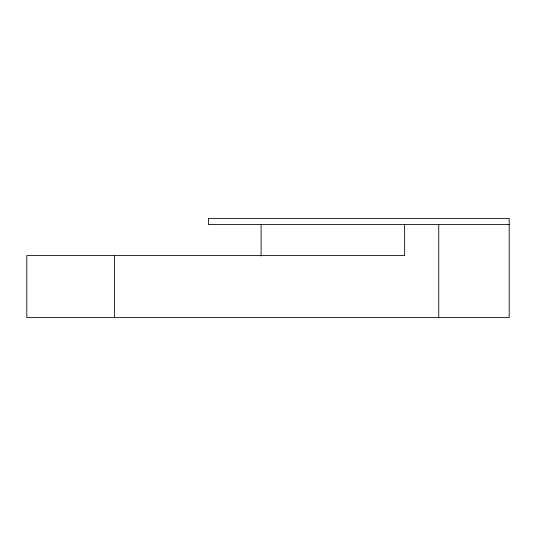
<?xml version="1.0" encoding="UTF-8"?>
<svg xmlns="http://www.w3.org/2000/svg" width="536" height="536" viewBox="0 0 536 536"><rect width="100%" height="100%" fill="white"/><g stroke="black" fill="none" stroke-linecap="round" stroke-linejoin="round"><path stroke-width="0.8" d="M509.2 224.584L208.404 224.584L208.404 218.387L509.2 218.387L509.2 317.614L26.8 317.614L26.8 255.598L404.647 255.598L404.647 224.584M438.756 224.584L438.756 317.614M261.119 224.584L261.119 256.047M114.51 255.598L114.51 317.614"/></g></svg>
